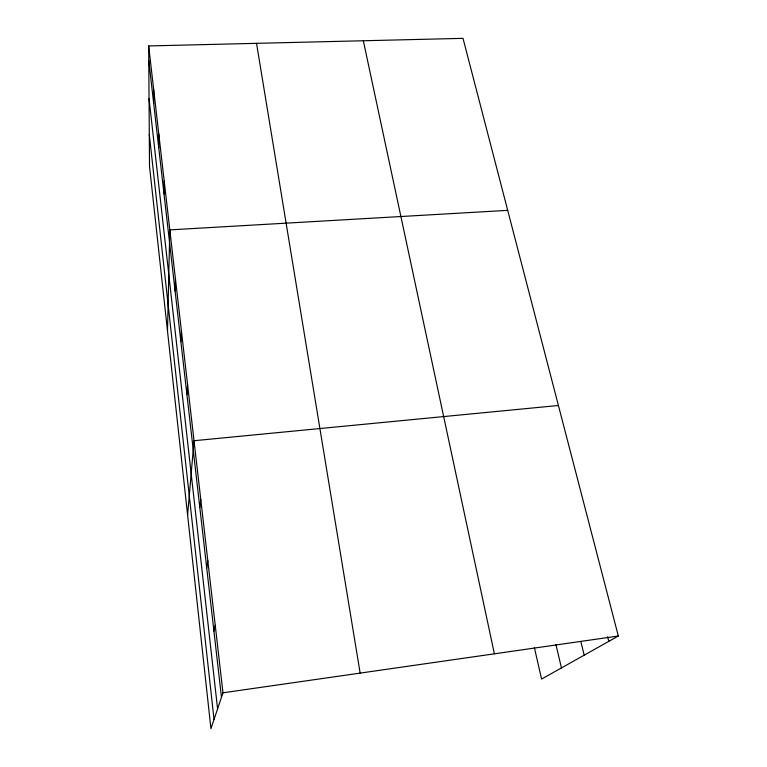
<?xml version="1.0" encoding="UTF-8"?>
<svg xmlns="http://www.w3.org/2000/svg" width="767" height="767" viewBox="0 0 767 767"><rect width="100%" height="100%" fill="white"/><g stroke="black" fill="none" stroke-linecap="round" stroke-linejoin="round"><path stroke-width="1.15" d="M158.74 147.753L158.817 134.196M164.023 194.032L164.196 181.05M167.503 330.999L169.804 229.879L507.706 210.35M175.087 290.952L175.48 279.293M180.887 341.718L181.405 330.807M186.927 394.65L187.579 384.564M187.599 514.993L194.032 440.718L558.414 405.484M199.823 507.601L200.772 499.432M206.707 567.944L207.828 560.878M213.926 631.107L215.23 625.268M148.673 45.943L222.986 692.802L210.935 728.65L149.517 166.362L148.673 45.943L463.009 38.35L618.327 636.016L541.579 679.083L534.407 647.712M222.986 692.802L618.327 636.016M607.627 636.706L608.816 641.346M580.792 641.385L584.186 655.171M555.941 644.654L561.454 667.923M363.328 40.756L494.389 653.82M256.533 43.336L360.145 673.1M148.779 60.497L221.481 697.299M149.047 98.675L217.588 708.861M149.297 134.522L214.031 719.456M153.649 89.193L153.659 103.277"/></g></svg>
